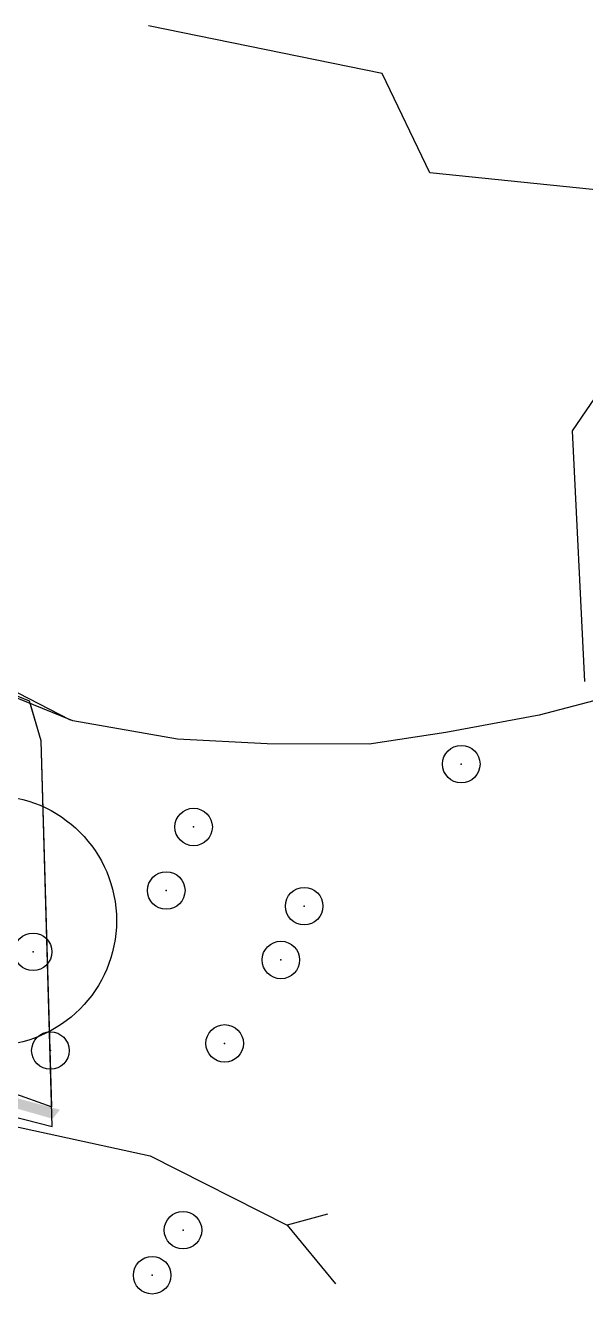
# Model space of a CAD drawing. Header units: metres. Extents: x 372109 to 376137, y 236217 to 239160.
# Drawn here: x 374400.7 to 374579.7, y 238227.2 to 238640.2 of the extents above; entities that cross this region are included whole.
import ezdxf

# ---------------------------------------------------------------- set-up
doc = ezdxf.new("R2010")
doc.units = ezdxf.units.M
doc.header["$MEASUREMENT"] = 0
doc.header["$PDMODE"] = 32
doc.header["$PDSIZE"] = 12
for name, color, linetype, lineweight, true_color in [('Areas ... Camping', 96, 'Continuous', 25, 0x008000), ('Heras (perimeter)', 16, 'Continuous', 25, 0x800000), ('Natural ... Trees', 96, 'Continuous', 25, 0x008000), ('Natural ... Water', 176, 'Continuous', 25, 0x000080), ('NOC ... DK Radius', 216, 'Continuous', 25, 0x800080), ('Paths ... Roads', 56, 'Continuous', 25, 0x808000)]:
    doc.layers.add(name, color=color, linetype=linetype, lineweight=lineweight, true_color=true_color)

msp = doc.modelspace()

# ---------------------------------------------------------------- hatches: boundary and pattern name
at = {"layer": 'Paths ... Roads'}
msp.add_hatch(color=256, dxfattribs=at).paths.add_polyline_path([(374311.08, 238181.49), (374316.83, 238175.83), (374316.95, 238178.56), (374317.23, 238181.56), (374318.33, 238185.2), (374320.19, 238188.24), (374321.34, 238190.62), (374323.57, 238196.23), (374327.25, 238202.27), (374330.41, 238206.96), (374332.23, 238209.92), (374337.11, 238217.25), (374342.17, 238224.86), (374346.14, 238230.73), (374349.26, 238235.59), (374353.39, 238242.03), (374355.46, 238246.15), (374357.28, 238249.56), (374359.3, 238254.13), (374360.92, 238258.91), (374363.19, 238265.51), (374365.01, 238271.02), (374366.51, 238276.64), (374368.05, 238281.7), (374370.19, 238287.74), (374372.1, 238292.68), (374373.55, 238296.08), (374376.19, 238298.18), (374379.75, 238298.79), (374383.39, 238297.9), (374389.34, 238296.44), (374396.51, 238294.34), (374405.5, 238291.75), (374409.35, 238290.69), (374411.65, 238293.57), (374400.64, 238296.52), (374392.34, 238298.91), (374384.53, 238302.07), (374381, 238305.59), (374373.03, 238308.91), (374370.76, 238302.68), (374368.17, 238294.42), (374367.08, 238289.56), (374364.69, 238281.46), (374362.34, 238273.97), (374360.76, 238268.5), (374358.49, 238262.15), (374357.36, 238258.06), (374355.41, 238253.16), (374353.27, 238248.62), (374349.38, 238241.82), (374343.31, 238232.63), (374340.68, 238228.79), (374338.69, 238226.23), (374330.68, 238213.6), (374324.56, 238203.76), (374317.23, 238191.13), (374315.86, 238187.24), (374314.76, 238184.41), (374313.99, 238183.07), (374313.1, 238182.22), (374311.77, 238181.82)], flags=0)

# ---------------------------------------------------------------- linework, layer by layer
at = {"layer": 'Areas ... Camping', "flags": 128}
msp.add_lwpolyline([(374377.19, 238307.18), (374382.76, 238303.83), (374409.03, 238294.45), (374405.59, 238411.6), (374401.9, 238424.19), (374380, 238433.19), (374376.27, 238436.01), (374367.33, 238431.03), (374374, 238352), (374375, 238340)], close=True, dxfattribs=at)
at = {"layer": 'Heras (perimeter)'}
for p, q in [((374415.05, 238418.16), (374363.61, 238444.69)), ((374405.59, 238411.6), (374402.09, 238423.55)), ((374409.21, 238288.24), (374405.59, 238411.6)), ((374377.95, 238296.18), (374409.21, 238288.24))]:
    msp.add_line(p, q, dxfattribs=at)
at = {"layer": 'Natural ... Trees'}
for p in [(374540.05, 238404.11), (374454.41, 238384), (374445.66, 238363.68), (374489.79, 238358.68), (374403.06, 238344.08), (374482.34, 238341.47), (374464.35, 238314.78), (374408.6, 238312.49), (374451.02, 238255.04), (374441.14, 238240.63)]:
    msp.add_point(p, dxfattribs=at)
at = {"layer": 'Natural ... Water'}
for points in [[(374579.58, 238430.48), (374575.64, 238510.74), (374607.44, 238557.24), (374607.04, 238585.34), (374529.99, 238593.19), (374514.69, 238624.99), (374440.03, 238640.24)], [(374589.37, 238426.12), (374564.97, 238419.74), (374535.09, 238414.18), (374510.55, 238410.46), (374478, 238410.62), (374449.31, 238412.08), (374415.76, 238417.98), (374393.53, 238427.05), (374363.61, 238444.69)], [(374384.15, 238291.08), (374440.48, 238278.78), (374484.35, 238256.63)], [(374497.2, 238260.2), (374484.35, 238256.63)], [(374484.35, 238256.63), (374499.8, 238237.9)]]:
    msp.add_lwpolyline(points, dxfattribs=at)
at = {"layer": 'NOC ... DK Radius'}
msp.add_circle((374389.75, 238354.07), 40, dxfattribs=at)

doc.saveas('drawing.dxf')
